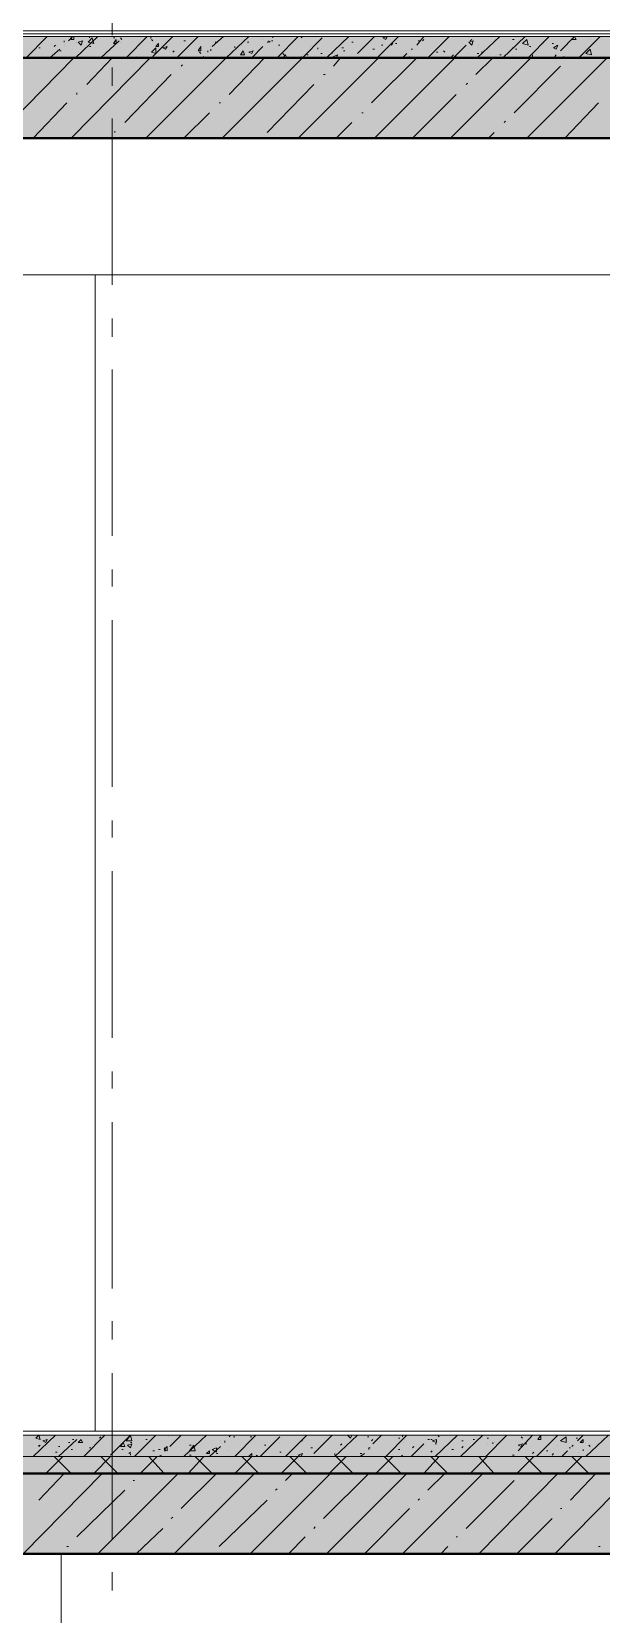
# Model space of a CAD drawing. Header units: millimetres. Extents: x -135211 to 49383, y -8033 to 228499.
# Drawn here: x -80057 to -78347, y 48103 to 52855 of the extents above; entities that cross this region are included whole.
import ezdxf

# ---------------------------------------------------------------- set-up
doc = ezdxf.new("R2010")
doc.units = ezdxf.units.MM
doc.layers.add('PDF _Геометрия', color=7, linetype='Continuous', true_color=0x1d1d1d)
doc.layers.add('PDF _Сплошная заливка', color=7, linetype='Continuous', true_color=0xffffff)

msp = doc.modelspace()

# ---------------------------------------------------------------- hatches: boundary and pattern name
at = {"layer": 'PDF _Сплошная заливка', "transparency": 33554559}
h = msp.add_hatch(color=256, dxfattribs=at)
h.paths.add_polyline_path([(-77398.8, 52535.5), (-77398.8, 52776.4), (-103546, 52776.4), (-103546, 52535.5)])
h.paths.add_polyline_path([(146.8, 52535.5), (146.8, 52776.4), (-22999.7, 52776.4), (-22999.7, 52535.5)])
h.paths.add_polyline_path([(-23351, 52535.5), (-23351, 52776.4), (-26352.2, 52776.4), (-26352.2, 52535.5)])
h.paths.add_polyline_path([(-26398.8, 52535.5), (-26398.8, 52776.4), (-44097.3, 52776.4), (-44097.3, 52535.5)])
h.paths.add_polyline_path([(-45350.3, 52535.5), (-45350.3, 52776.4), (-50899.8, 52776.4), (-50899.8, 52535.5)])
h = msp.add_hatch(color=256, dxfattribs=at)
h.paths.add_polyline_path([(-65546.2, 48285.5), (-65546.2, 48526.4), (-101294, 48526.4), (-101294, 48285.5)])
h.paths.add_polyline_path([(146.8, 48285.5), (146.8, 48526.4), (-22999.7, 48526.4), (-22999.7, 48285.5)])
h.paths.add_polyline_path([(-23351, 48285.5), (-23351, 48526.4), (-26352.2, 48526.4), (-26352.2, 48285.5)])
h.paths.add_polyline_path([(-26398.8, 48285.5), (-26398.8, 48526.4), (-44097.3, 48526.4), (-44097.3, 48285.5)])
h.paths.add_polyline_path([(-45350.3, 48285.5), (-45350.3, 48526.4), (-50899.8, 48526.4), (-50899.8, 48285.5)])
h.paths.add_polyline_path([(-50950.6, 48285.5), (-50950.6, 48526.4), (-65296.5, 48526.4), (-65296.5, 48285.5)])

# ---------------------------------------------------------------- linework, layer by layer
at = {"layer": 'PDF _Геометрия', "color": 7, "lineweight": 40}
for points in [[(-77648.6, 53356.7), (-77648.6, 52776.8), (-103296.8, 52776.8), (-103296.8, 53454.1)], [(-98445.7, 52535.5), (-77648.6, 52535.5), (-77648.6, 48526.8), (-101294.5, 48526.8)], [(-101044.8, 48285.5), (-65546.2, 48285.5)]]:
    msp.add_lwpolyline(points, dxfattribs=at)
at = {"layer": 'PDF _Геометрия', "color": 7, "lineweight": 9}
for points in [[(-79815.9, 52844.5), (-79815.9, 53348.3)], [(-77648.6, 52848.8), (-95546, 52848.8), (-103296.8, 52848.8)], [(-77648.6, 52840.3), (-95546, 52840.3), (-103296.8, 52840.3)], [(-79815.9, 52692.1), (-79815.9, 52747.2)], [(-79815.9, 52095.3), (-79815.9, 52594.8)], [(-79866.7, 48653.8), (-79866.7, 52124.9)], [(-79815.9, 51938.7), (-79815.9, 51993.7)], [(-79815.9, 51341.8), (-79815.9, 51841.3)], [(-79815.9, 51189.4), (-79815.9, 51240.2)], [(-79815.9, 50588.3), (-79815.9, 51087.8)], [(-79815.9, 50435.9), (-79815.9, 50486.7)], [(-79815.9, 49834.8), (-79815.9, 50334.3)], [(-79815.9, 49682.4), (-79815.9, 49733.2)], [(-79815.9, 49081.3), (-79815.9, 49580.8)], [(-79815.9, 48928.9), (-79815.9, 48984)], [(-79815.9, 48327.8), (-79815.9, 48827.4)], [(-77648.6, 48641.1), (-91397.6, 48641.1), (-98644.6, 48641.1), (-98695.4, 48641.1)], [(-77648.6, 48577.6), (-91397.6, 48577.6), (-98644.6, 48577.6), (-98695.4, 48577.6), (-100994, 48577.6), (-101336.8, 48577.6)], [(-79968.3, 48285.5), (-80268.9, 48285.5), (-80666.8, 48285.5), (-80281.6, 48285.5), (-82897.6, 48285.5), (-82897.6, 48056.9), (-81996, 48056.9), (-81996, 47557.4), (-82897.6, 47557.4), (-82897.6, 45157.3), (-79968.3, 45157.3), (-79968.3, 48285.5), (-79718.6, 48285.5), (-78097.3, 48285.5), (-78097.3, 45157.3), (-79718.6, 45157.3), (-79968.3, 45157.3)], [(-79815.9, 48175.5), (-79815.9, 48230.5)]]:
    msp.add_lwpolyline(points, dxfattribs=at)
for points in [[(-95546, 52776.8), (-77648.6, 52776.8), (-77648.6, 52840.3), (-77648.6, 52848.8), (-77648.6, 52857.2), (-95546, 52857.2), (-95546, 52848.8), (-95546, 52840.3)], [(-82897.6, 52124.9), (-78097.3, 52124.9), (-78097.3, 52535.5), (-82897.6, 52535.5)], [(-91397.6, 48526.8), (-77648.6, 48526.8), (-77648.6, 48577.6), (-77648.6, 48641.1), (-77648.6, 48653.8), (-91397.6, 48653.8), (-91397.6, 48641.1), (-91397.6, 48577.6)]]:
    msp.add_lwpolyline(points, close=True, dxfattribs=at)
at = {"layer": 'PDF _Геометрия', "lineweight": 9}
for points in [[(-80074.1, 52776.8), (-80010.6, 52840.3)], [(-79947.1, 52827.6), (-79934.4, 52840.3), (-79938.7, 52831.8), (-79930.2, 52831.8), (-79930.2, 52840.3)], [(-79926, 52776.8), (-79858.3, 52840.3)], [(-79883.6, 52840.3), (-79883.6, 52836.1)], [(-79773.6, 52776.8), (-79710.1, 52840.3)], [(-79714.3, 52535.5), (-79473, 52776.8), (-79405.3, 52840.3)], [(-79693.2, 52781), (-79633.9, 52840.3)], [(-79621.2, 52776.8), (-79557.7, 52840.3)], [(-79515.4, 52810.7), (-79481.5, 52840.3)], [(-79333.4, 52836.1), (-79333.4, 52840.3)], [(-79320.7, 52776.8), (-79257.2, 52840.3)], [(-79299.5, 52840.3), (-79295.3, 52840.3)], [(-79248.7, 52836.1), (-79244.5, 52840.3)], [(-79172.5, 52776.8), (-79104.8, 52840.3)], [(-79079.4, 52789.5), (-79028.6, 52840.3)], [(-79020.1, 52776.8), (-78956.6, 52840.3)], [(-78990.5, 52840.3), (-78990.5, 52840.3)], [(-78901.6, 52814.9), (-78880.4, 52840.3)], [(-78867.7, 52776.8), (-78804.2, 52840.3)], [(-78719.6, 52776.8), (-78651.8, 52840.3)], [(-78643.4, 52776.8), (-78575.6, 52840.3)], [(-78567.2, 52776.8), (-78503.7, 52840.3)], [(-78469.8, 52798), (-78427.5, 52840.3), (-78435.9, 52831.8), (-78423.2, 52831.8), (-78427.5, 52840.3)], [(-78414.8, 52776.8), (-78351.3, 52840.3)], [(-80036, 52806.4), (-80031.8, 52806.4)], [(-80002.2, 52776.8), (-79972.5, 52802.2)], [(-79989.5, 52810.7), (-79985.2, 52814.9)], [(-79972.5, 52798), (-79968.3, 52798)], [(-79959.8, 52827.6), (-79959.8, 52823.4)], [(-79959.8, 52814.9), (-79959.8, 52814.9)], [(-79921.7, 52823.4), (-79921.7, 52823.4)], [(-79883.6, 52810.7), (-79879.4, 52810.7)], [(-79849.8, 52776.8), (-79794.8, 52827.6)], [(-79811.7, 52836.1), (-79807.5, 52836.1)], [(-79790.5, 52836.1), (-79786.3, 52831.8)], [(-79790.5, 52823.4), (-79790.5, 52823.4)], [(-79701.6, 52836.1), (-79697.4, 52836.1)], [(-79697.4, 52831.8), (-79693.2, 52827.6)], [(-79633.9, 52793.7), (-79629.7, 52798)], [(-79600, 52827.6), (-79595.8, 52827.6)], [(-79587.3, 52802.2), (-79587.3, 52802.2)], [(-79553.5, 52793.7), (-79549.2, 52789.5)], [(-79528.1, 52793.7), (-79528.1, 52798)], [(-79519.6, 52810.7), (-79519.6, 52810.7)], [(-79519.6, 52798), (-79519.6, 52802.2)], [(-79506.9, 52823.4), (-79502.7, 52823.4)], [(-79485.7, 52535.5), (-79244.5, 52776.8), (-79185.2, 52836.1)], [(-79447.6, 52810.7), (-79447.6, 52806.4)], [(-79426.5, 52814.9), (-79426.5, 52814.9)], [(-79409.5, 52823.4), (-79405.3, 52823.4)], [(-79409.5, 52819.1), (-79409.5, 52819.1)], [(-79396.8, 52776.8), (-79363, 52810.7)], [(-79363, 52831.8), (-79363, 52831.8)], [(-79350.3, 52823.4), (-79346, 52823.4)], [(-79346, 52827.6), (-79341.8, 52823.4)], [(-79337.6, 52827.6), (-79333.4, 52827.6)], [(-79316.4, 52814.9), (-79312.2, 52814.9)], [(-79219.1, 52810.7), (-79219.1, 52810.7)], [(-79197.9, 52806.4), (-79197.9, 52802.2)], [(-79155.6, 52789.5), (-79155.6, 52793.7)], [(-79125.9, 52806.4), (-79121.7, 52806.4)], [(-79121.7, 52798), (-79117.5, 52798)], [(-79096.3, 52823.4), (-79092.1, 52823.4)], [(-79066.7, 52802.2), (-79062.4, 52806.4)], [(-79032.8, 52802.2), (-79028.6, 52802.2)], [(-79007.4, 52814.9), (-79003.2, 52814.9)], [(-78977.8, 52814.9), (-78973.5, 52819.1)], [(-78965.1, 52819.1), (-78960.8, 52819.1)], [(-78935.4, 52798), (-78935.4, 52798)], [(-78918.5, 52802.2), (-78914.3, 52802.2)], [(-78897.3, 52827.6), (-78893.1, 52827.6)], [(-78884.6, 52827.6), (-78880.4, 52831.8)], [(-78842.3, 52793.7), (-78838.1, 52793.7)], [(-78821.1, 52798), (-78816.9, 52793.7)], [(-78791.5, 52776.8), (-78753.4, 52814.9)], [(-78740.7, 52827.6), (-78736.5, 52831.8)], [(-78715.3, 52814.9), (-78715.3, 52814.9)], [(-78706.9, 52793.7), (-78702.6, 52793.7)], [(-78613.7, 52831.8), (-78609.5, 52831.8)], [(-78613.7, 52806.4), (-78609.5, 52806.4)], [(-78605.3, 52802.2), (-78601, 52802.2)], [(-78562.9, 52810.7), (-78558.7, 52810.7)], [(-78520.6, 52819.1), (-78520.6, 52819.1)], [(-78495.2, 52819.1), (-78491, 52819.1)], [(-78431.7, 52831.8), (-78427.5, 52831.8)], [(-78380.9, 52831.8), (-78380.9, 52831.8)], [(-80167.3, 52535.5), (-79930.2, 52776.8)], [(-79938.7, 52535.5), (-79701.6, 52776.8), (-79697.4, 52776.8)], [(-79892.1, 52696.4), (-79815.9, 52776.8)], [(-79744, 52781), (-79744, 52781)], [(-79608.5, 52789.5), (-79608.5, 52789.5)], [(-79608.5, 52751.4), (-79604.3, 52755.6)], [(-79549.2, 52776.8), (-79540.8, 52781)], [(-79498.4, 52776.8), (-79494.2, 52776.8)], [(-79494.2, 52776.8), (-79494.2, 52776.8)], [(-79464.6, 52666.7), (-79358.7, 52776.8)], [(-79303.7, 52789.5), (-79299.5, 52785.3)], [(-79295.3, 52776.8), (-79303.7, 52776.8), (-79295.3, 52785.3), (-79291, 52776.8)], [(-79257.2, 52535.5), (-79015.9, 52776.8)], [(-79248.7, 52776.8), (-79248.7, 52781)], [(-79231.8, 52785.3), (-79227.5, 52785.3)], [(-79189.4, 52789.5), (-79185.2, 52789.5)], [(-79147.1, 52776.8), (-79151.3, 52781), (-79138.6, 52785.3), (-79142.9, 52776.8)], [(-79151.3, 52751.4), (-79130.2, 52776.8)], [(-79096.3, 52776.8), (-79092.1, 52776.8)], [(-79037, 52641.3), (-78901.6, 52776.8)], [(-79028.6, 52535.5), (-78787.3, 52776.8)], [(-78943.9, 52776.8), (-78931.2, 52789.5)], [(-78922.7, 52781), (-78922.7, 52776.8)], [(-78800, 52535.5), (-78558.7, 52776.8)], [(-78795.8, 52781), (-78791.5, 52785.3)], [(-78787.3, 52781), (-78783.1, 52781)], [(-78745, 52789.5), (-78745, 52789.5)], [(-78723.8, 52726), (-78673, 52776.8)], [(-78719.6, 52789.5), (-78715.3, 52789.5)], [(-78651.8, 52785.3), (-78647.6, 52785.3)], [(-78609.5, 52611.7), (-78469.8, 52751.4)], [(-78571.4, 52535.5), (-78330.1, 52776.8)], [(-78554.5, 52785.3), (-78554.5, 52781)], [(-78486.7, 52781), (-78482.5, 52785.3)], [(-78461.3, 52781), (-78457.1, 52776.8)], [(-79777.8, 52582.1), (-79638.1, 52726)], [(-79350.3, 52552.5), (-79210.6, 52696.4)], [(-79181, 52726), (-79176.7, 52726)], [(-78753.4, 52696.4), (-78749.2, 52700.6)], [(-79921.7, 52666.7), (-79921.7, 52671)], [(-78914.3, 52535.5), (-78783.1, 52666.7)], [(-80053, 52535.5), (-79951.4, 52641.3)], [(-79600, 52535.5), (-79523.8, 52611.7)], [(-79494.2, 52641.3), (-79490, 52641.3)], [(-79066.7, 52611.7), (-79062.4, 52611.7)], [(-78457.1, 52535.5), (-78355.5, 52641.3)], [(-79807.5, 52552.5), (-79807.5, 52556.7)], [(-79142.9, 52535.5), (-79096.3, 52582.1)], [(-78639.1, 52582.1), (-78634.9, 52586.3)], [(-78685.7, 52535.5), (-78668.8, 52552.5)], [(-80053, 48577.6), (-79985.2, 48641.1)], [(-80036, 48611.5), (-80036, 48607.2), (-80031.8, 48611.5)], [(-79976.8, 48577.6), (-79921.7, 48628.4)], [(-79947.1, 48619.9), (-79942.9, 48619.9)], [(-79934.4, 48628.4), (-79930.2, 48628.4)], [(-79909, 48641.1), (-79909, 48641.1)], [(-79900.6, 48577.6), (-79837.1, 48641.1)], [(-79854, 48632.6), (-79849.8, 48636.9)], [(-79820.2, 48581.8), (-79760.9, 48641.1), (-79773.6, 48624.2), (-79756.7, 48624.2), (-79760.9, 48641.1)], [(-79760.9, 48619.9), (-79756.7, 48619.9)], [(-79748.2, 48577.6), (-79684.7, 48641.1)], [(-79714.3, 48628.4), (-79710.1, 48628.4)], [(-79646.6, 48636.9), (-79646.6, 48636.9)], [(-79642.4, 48607.2), (-79608.5, 48641.1)], [(-79600, 48577.6), (-79532.3, 48641.1)], [(-79583.1, 48611.5), (-79578.9, 48611.5)], [(-79553.5, 48619.9), (-79553.5, 48619.9)], [(-79490, 48624.2), (-79490, 48624.2)], [(-79477.3, 48619.9), (-79477.3, 48624.2)], [(-79464.6, 48636.9), (-79460.3, 48641.1)], [(-79451.9, 48636.9), (-79447.6, 48636.9)], [(-79447.6, 48577.6), (-79384.1, 48641.1)], [(-79401.1, 48636.9), (-79396.8, 48636.9)], [(-79371.4, 48577.6), (-79312.2, 48636.9)], [(-79358.7, 48611.5), (-79354.5, 48611.5)], [(-79312.2, 48615.7), (-79312.2, 48615.7)], [(-79295.3, 48577.6), (-79231.8, 48641.1)], [(-79248.7, 48624.2), (-79244.5, 48624.2)], [(-79210.6, 48586.1), (-79155.6, 48641.1)], [(-79147.1, 48577.6), (-79079.4, 48641.1)], [(-79142.9, 48641.1), (-79142.9, 48641.1)], [(-79134.4, 48641.1), (-79130.2, 48641.1)], [(-79130.2, 48611.5), (-79125.9, 48615.7)], [(-79096.3, 48641.1), (-79100.5, 48632.6), (-79109, 48641.1), (-79104.8, 48641.1)], [(-79049.7, 48636.9), (-79045.5, 48636.9)], [(-79037, 48624.2), (-79032.8, 48628.4)], [(-79032.8, 48615.7), (-79007.4, 48641.1)], [(-78994.7, 48577.6), (-78931.2, 48641.1)], [(-78956.6, 48632.6), (-78952.4, 48632.6)], [(-78943.9, 48636.9), (-78943.9, 48641.1)], [(-78939.7, 48619.9), (-78939.7, 48619.9)], [(-78918.5, 48577.6), (-78880.4, 48615.7)], [(-78867.7, 48628.4), (-78863.5, 48628.4)], [(-78859.2, 48628.4), (-78855, 48628.4)], [(-78846.5, 48577.6), (-78778.8, 48641.1)], [(-78846.5, 48615.7), (-78842.3, 48615.7)], [(-78838.1, 48641.1), (-78833.8, 48636.9)], [(-78770.4, 48577.6), (-78702.6, 48641.1)], [(-78766.1, 48624.2), (-78761.9, 48624.2)], [(-78732.3, 48628.4), (-78728, 48628.4)], [(-78694.2, 48577.6), (-78630.7, 48641.1)], [(-78689.9, 48632.6), (-78685.7, 48632.6)], [(-78689.9, 48615.7), (-78689.9, 48615.7)], [(-78673, 48615.7), (-78673, 48619.9)], [(-78668.8, 48619.9), (-78668.8, 48619.9)], [(-78609.5, 48641.1), (-78609.5, 48641.1)], [(-78596.8, 48594.5), (-78554.5, 48641.1)], [(-78588.3, 48636.9), (-78584.1, 48632.6)], [(-78584.1, 48628.4), (-78584.1, 48628.4)], [(-78575.6, 48615.7), (-78571.4, 48615.7)], [(-78541.8, 48577.6), (-78478.3, 48641.1)], [(-78516.4, 48636.9), (-78516.4, 48636.9)], [(-78478.3, 48611.5), (-78478.3, 48611.5)], [(-78435.9, 48607.2), (-78431.7, 48611.5)], [(-78423.2, 48632.6), (-78419, 48632.6)], [(-78419, 48624.2), (-78402.1, 48641.1)], [(-78393.6, 48577.6), (-78325.9, 48641.1)], [(-78385.1, 48611.5), (-78380.9, 48607.2)], [(-80014.9, 48526.8), (-79964.1, 48577.6)], [(-79938.7, 48526.8), (-79989.5, 48577.6)], [(-79985.2, 48590.3), (-79981, 48590.3)], [(-79976.8, 48607.2), (-79972.5, 48607.2)], [(-79938.7, 48598.8), (-79934.4, 48598.8)], [(-79883.6, 48603), (-79879.4, 48603)], [(-79871, 48607.2), (-79871, 48607.2)], [(-79871, 48526.8), (-79820.2, 48577.6)], [(-79854, 48577.6), (-79854, 48577.6)], [(-79799, 48526.8), (-79849.8, 48577.6)], [(-79786.3, 48598.8), (-79782.1, 48598.8)], [(-79765.1, 48586.1), (-79760.9, 48590.3)], [(-79760.9, 48586.1), (-79760.9, 48581.8)], [(-79731.3, 48526.8), (-79680.5, 48577.6)], [(-79659.3, 48526.8), (-79705.9, 48577.6)], [(-79693.2, 48594.5), (-79688.9, 48594.5)], [(-79676.2, 48598.8), (-79672, 48598.8)], [(-79676.2, 48577.6), (-79667.8, 48581.8)], [(-79659.3, 48603), (-79655.1, 48598.8)], [(-79659.3, 48594.5), (-79655.1, 48594.5)], [(-79595.8, 48590.3), (-79595.8, 48590.3)], [(-79587.3, 48526.8), (-79540.8, 48577.6)], [(-79583.1, 48581.8), (-79578.9, 48581.8)], [(-79515.4, 48526.8), (-79566.2, 48577.6)], [(-79536.5, 48586.1), (-79536.5, 48586.1)], [(-79523.8, 48577.6), (-79490, 48607.2)], [(-79502.7, 48586.1), (-79498.4, 48586.1)], [(-79468.8, 48594.5), (-79468.8, 48594.5)], [(-79447.6, 48526.8), (-79396.8, 48577.6), (-79396.8, 48586.1), (-79405.3, 48577.6)], [(-79375.7, 48526.8), (-79426.5, 48577.6)], [(-79405.3, 48581.8), (-79405.3, 48581.8)], [(-79401.1, 48577.6), (-79401.1, 48577.6)], [(-79384.1, 48577.6), (-79379.9, 48581.8), (-79379.9, 48577.6)], [(-79312.2, 48590.3), (-79308, 48590.3)], [(-79312.2, 48577.6), (-79308, 48577.6)], [(-79308, 48526.8), (-79257.2, 48577.6)], [(-79231.8, 48526.8), (-79282.6, 48577.6)], [(-79219.1, 48603), (-79214.8, 48603)], [(-79164, 48526.8), (-79113.2, 48577.6)], [(-79147.1, 48586.1), (-79147.1, 48581.8)], [(-79092.1, 48526.8), (-79142.9, 48577.6)], [(-79134.4, 48577.6), (-79134.4, 48577.6)], [(-79070.9, 48577.6), (-79058.2, 48586.1)], [(-79070.9, 48586.1), (-79066.7, 48586.1)], [(-79045.5, 48598.8), (-79045.5, 48603), (-79041.3, 48603)], [(-79024.3, 48526.8), (-78973.5, 48577.6)], [(-78948.1, 48526.8), (-78998.9, 48577.6)], [(-78956.6, 48598.8), (-78952.4, 48598.8)], [(-78948.1, 48577.6), (-78943.9, 48581.8)], [(-78914.3, 48603), (-78910, 48607.2)], [(-78897.3, 48581.8), (-78897.3, 48581.8)], [(-78880.4, 48526.8), (-78833.8, 48577.6)], [(-78859.2, 48590.3), (-78855, 48594.5)], [(-78808.4, 48526.8), (-78859.2, 48577.6)], [(-78795.8, 48598.8), (-78791.5, 48598.8)], [(-78766.1, 48603), (-78761.9, 48607.2)], [(-78740.7, 48526.8), (-78689.9, 48577.6)], [(-78668.8, 48526.8), (-78715.3, 48577.6)], [(-78613.7, 48581.8), (-78609.5, 48581.8)], [(-78601, 48526.8), (-78550.2, 48577.6)], [(-78524.8, 48526.8), (-78575.6, 48577.6)], [(-78554.5, 48586.1), (-78550.2, 48590.3)], [(-78512.1, 48594.5), (-78507.9, 48594.5)], [(-78495.2, 48581.8), (-78491, 48586.1)], [(-78465.6, 48577.6), (-78448.6, 48594.5)], [(-78457.1, 48526.8), (-78406.3, 48577.6)], [(-78444.4, 48603), (-78440.2, 48603)], [(-78385.1, 48526.8), (-78435.9, 48577.6)], [(-78414.8, 48590.3), (-78414.8, 48590.3)], [(-78402.1, 48594.5), (-78402.1, 48598.8)], [(-80082.6, 48285.5), (-79845.6, 48526.8)], [(-80036, 48446.4), (-79959.8, 48526.8)], [(-79858.3, 48285.5), (-79617, 48526.8)], [(-79629.7, 48285.5), (-79388.4, 48526.8)], [(-79608.5, 48421), (-79502.7, 48526.8)], [(-79401.1, 48285.5), (-79159.8, 48526.8)], [(-79295.3, 48505.6), (-79274.1, 48526.8)], [(-79181, 48391.3), (-79045.5, 48526.8)], [(-79172.5, 48285.5), (-78931.2, 48526.8)], [(-78943.9, 48285.5), (-78702.6, 48526.8)], [(-78867.7, 48476), (-78816.9, 48526.8)], [(-78715.3, 48285.5), (-78478.3, 48526.8)], [(-78486.7, 48285.5), (-78249.7, 48526.8)], [(-78440.2, 48446.4), (-78364, 48526.8)], [(-79921.7, 48336.3), (-79777.8, 48476)], [(-79752.4, 48505.6), (-79748.2, 48505.6)], [(-79324.9, 48476), (-79320.7, 48480.2)], [(-78753.4, 48361.7), (-78609.5, 48505.6)], [(-79494.2, 48306.7), (-79350.3, 48446.4)], [(-79058.2, 48285.5), (-78922.7, 48421)], [(-78897.3, 48446.4), (-78893.1, 48450.6)], [(-78469.8, 48421), (-78465.6, 48421)], [(-79638.1, 48391.3), (-79633.9, 48395.6)], [(-78601, 48285.5), (-78495.2, 48391.3)], [(-79744, 48285.5), (-79663.5, 48361.7)], [(-79286.8, 48285.5), (-79236, 48336.3)], [(-79210.6, 48361.7), (-79206.4, 48365.9)], [(-78783.1, 48336.3), (-78778.8, 48336.3)], [(-79951.4, 48306.7), (-79947.1, 48306.7)], [(-78829.6, 48285.5), (-78808.4, 48306.7)], [(-78355.5, 48306.7), (-78351.3, 48306.7)]]:
    msp.add_lwpolyline(points, dxfattribs=at)
for points in [[(-78990.5, 52840.3), (-78994.7, 52831.8), (-79003.2, 52836.1)], [(-79904.8, 52827.6), (-79909, 52814.9), (-79917.5, 52823.4)], [(-79871, 52819.1), (-79887.9, 52823.4), (-79875.2, 52836.1)], [(-79803.2, 52831.8), (-79803.2, 52819.1), (-79811.7, 52819.1)], [(-79684.7, 52789.5), (-79697.4, 52793.7), (-79684.7, 52806.4)], [(-79676.2, 52819.1), (-79676.2, 52810.7), (-79684.7, 52810.7)], [(-79650.8, 52810.7), (-79655.1, 52802.2), (-79663.5, 52806.4)], [(-79549.2, 52810.7), (-79549.2, 52798), (-79557.7, 52798)], [(-79422.2, 52798), (-79418, 52785.3), (-79430.7, 52785.3)], [(-79392.6, 52798), (-79396.8, 52789.5), (-79405.3, 52793.7)], [(-78732.3, 52827.6), (-78736.5, 52814.9), (-78745, 52823.4)], [(-78567.2, 52814.9), (-78584.1, 52819.1), (-78571.4, 52831.8)], [(-78478.3, 52814.9), (-78482.5, 52802.2), (-78491, 52806.4)], [(-78376.7, 52785.3), (-78393.6, 52789.5), (-78380.9, 52802.2)], [(-80036, 48641.1), (-80031.8, 48628.4), (-80044.5, 48632.6)], [(-80010.6, 48628.4), (-80014.9, 48619.9), (-80023.3, 48624.2)], [(-79909, 48628.4), (-79904.8, 48619.9), (-79917.5, 48619.9)], [(-79782.1, 48619.9), (-79777.8, 48607.2), (-79790.5, 48607.2)], [(-79756.7, 48615.7), (-79760.9, 48603), (-79769.4, 48611.5)], [(-79566.2, 48594.5), (-79583.1, 48594.5), (-79570.4, 48611.5)], [(-78842.3, 48628.4), (-78842.3, 48619.9), (-78855, 48624.2)], [(-78584.1, 48615.7), (-78588.3, 48607.2), (-78596.8, 48611.5)], [(-78529.1, 48641.1), (-78529.1, 48628.4), (-78537.5, 48628.4)], [(-78452.9, 48619.9), (-78469.8, 48624.2), (-78452.9, 48636.9)], [(-78402.1, 48628.4), (-78402.1, 48619.9), (-78410.5, 48619.9)], [(-79650.8, 48607.2), (-79650.8, 48594.5), (-79659.3, 48598.8)], [(-79523.8, 48594.5), (-79523.8, 48586.1), (-79532.3, 48586.1)], [(-79502.7, 48603), (-79502.7, 48590.3), (-79515.4, 48598.8)], [(-79244.5, 48586.1), (-79248.7, 48577.6), (-79257.2, 48581.8)]]:
    msp.add_lwpolyline(points, close=True, dxfattribs=at)
at = {"layer": 'PDF _Сплошная заливка', "lineweight": 5, "transparency": 33554559}
for points in [[(-95546, 52840.3), (-95546, 52776.8), (-77648.6, 52840.3), (-77648.6, 52776.8)], [(-91397.6, 48641.1), (-91397.6, 48577.6), (-77648.6, 48641.1), (-77648.6, 48577.6)], [(-91397.6, 48577.6), (-91397.6, 48526.8), (-77648.6, 48577.6), (-77648.6, 48526.8)]]:
    msp.add_solid(points, dxfattribs=at)

doc.saveas('drawing.dxf')
